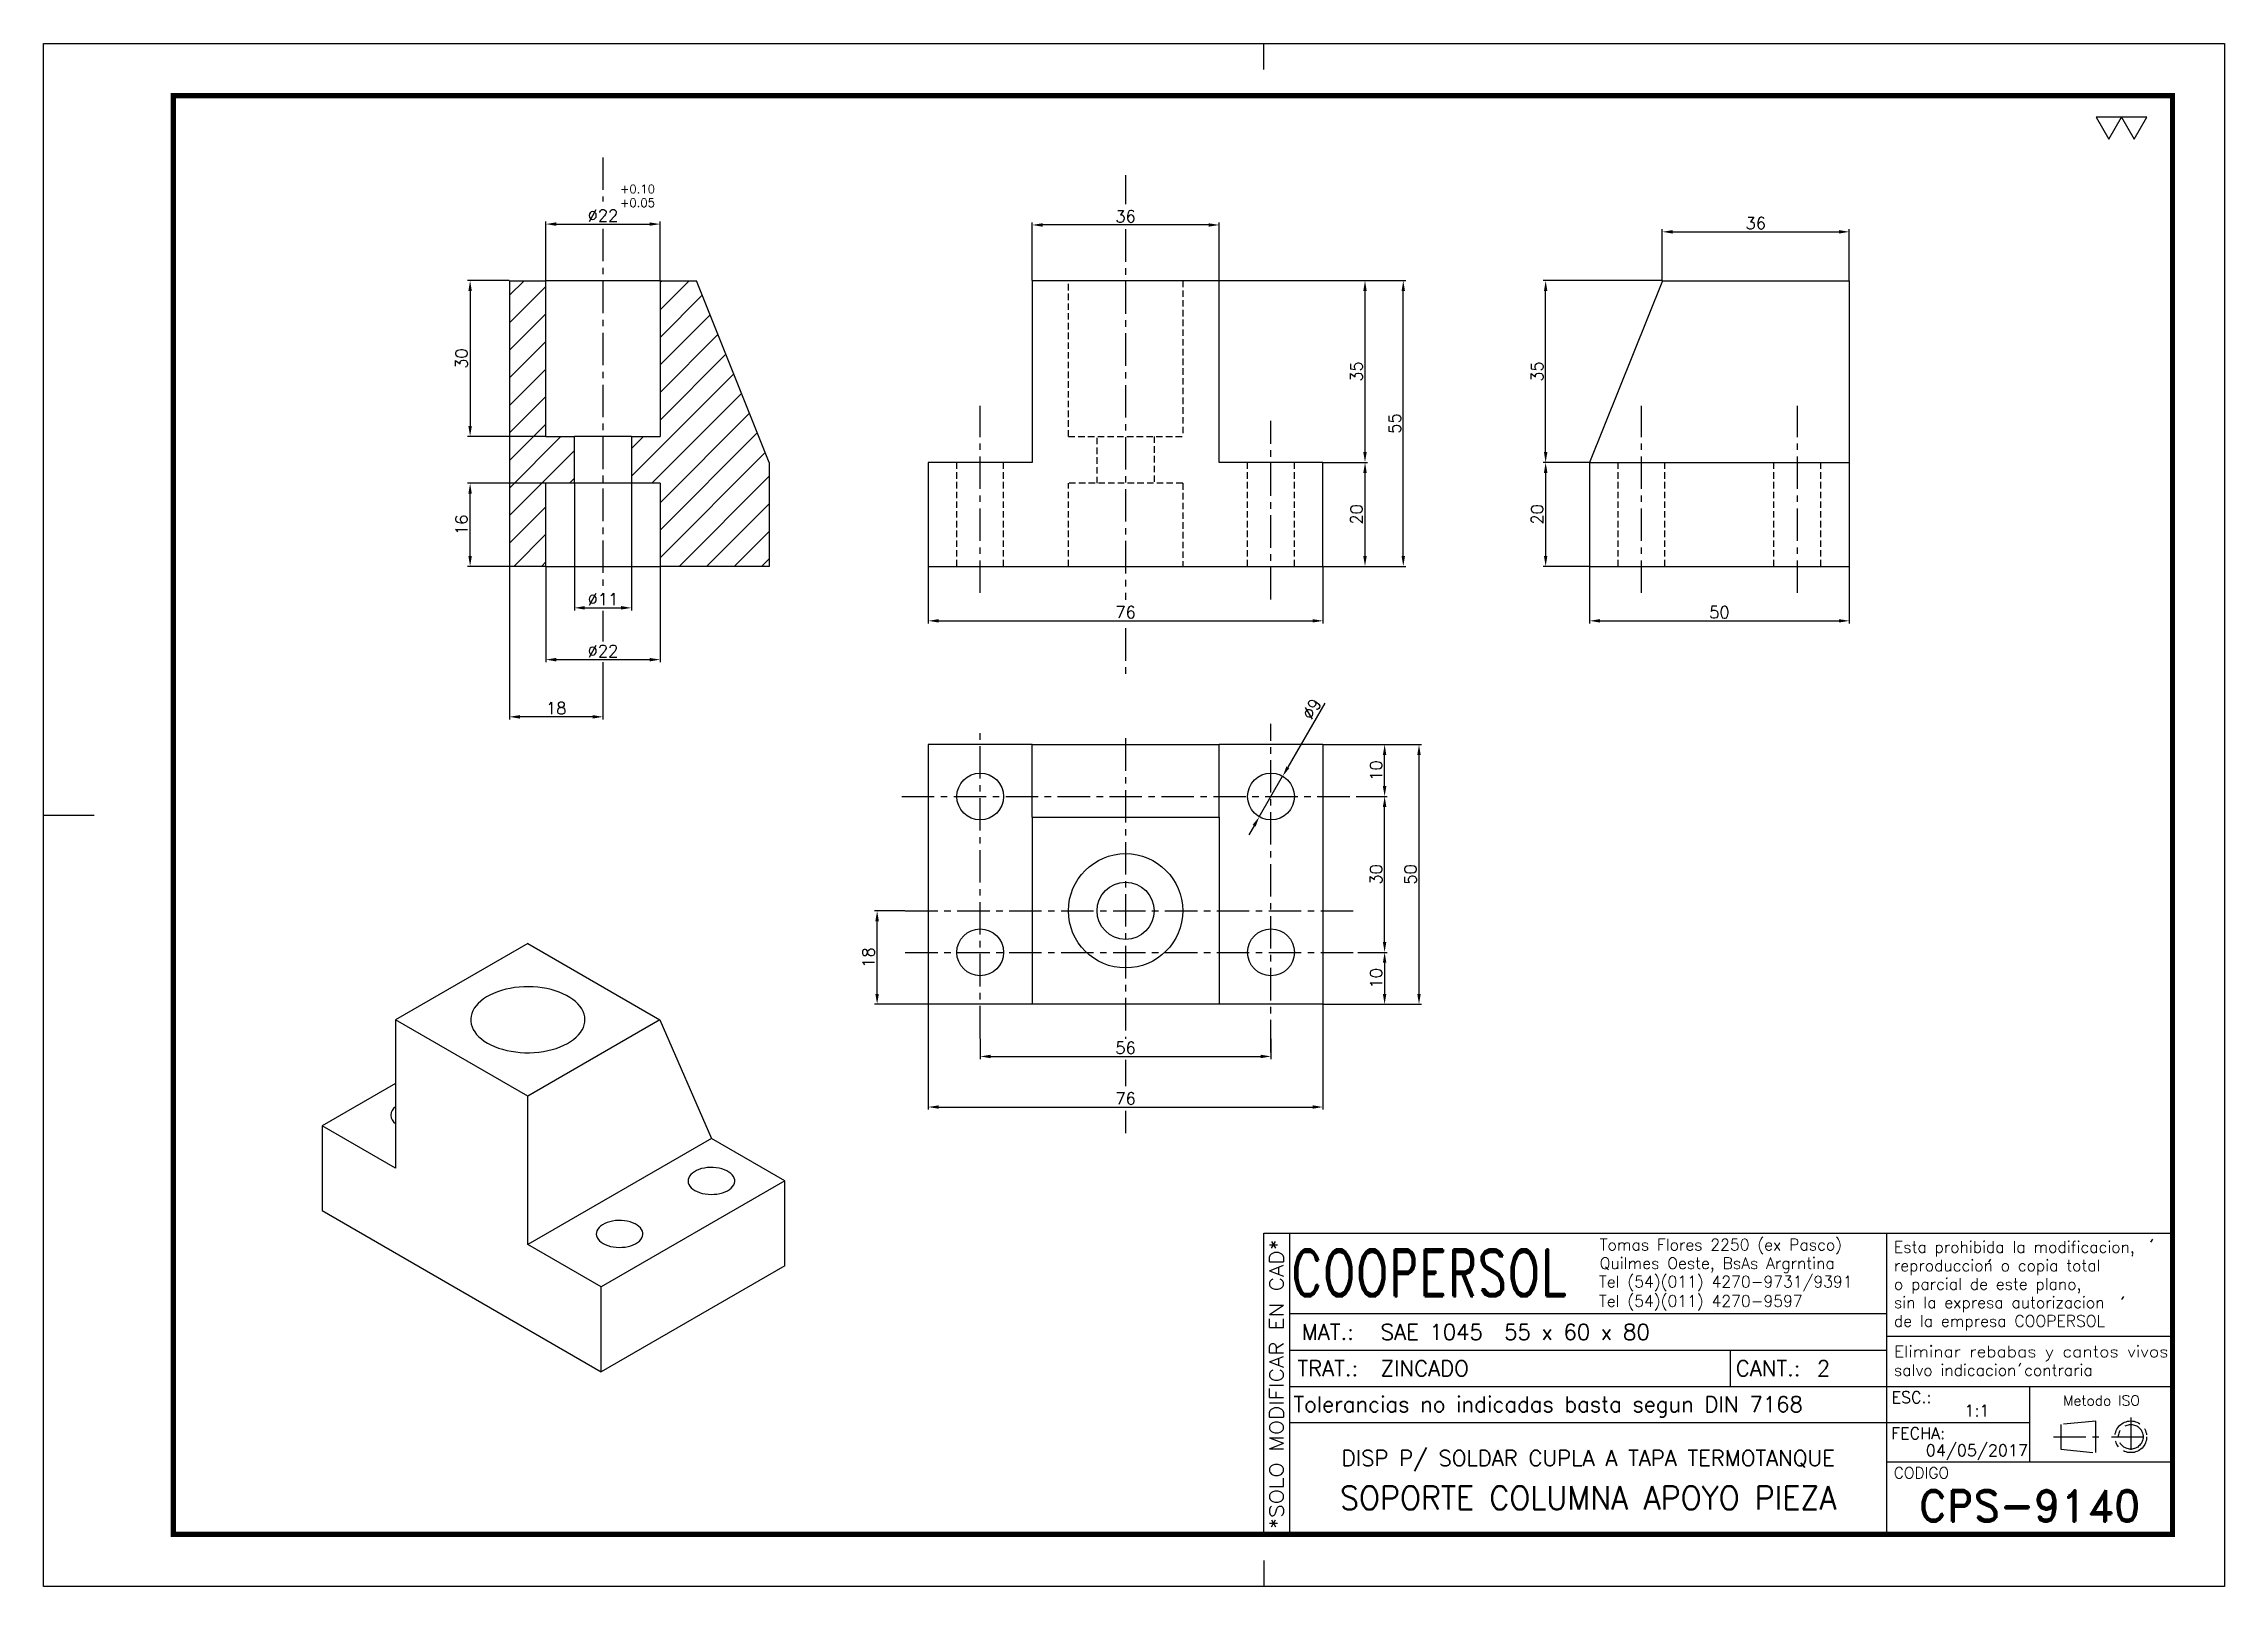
# Model space of a CAD drawing. Extents: x 0 to 420, y 0 to 297.
import ezdxf
from ezdxf.enums import TextEntityAlignment as Align

# ---------------------------------------------------------------- set-up
doc = ezdxf.new("R2010")
doc.units = 0
doc.header["$LTSCALE"] = 5
doc.header["$MEASUREMENT"] = 0
doc.linetypes.add('CENTER', pattern=[2, 1.25, -0.25, 0.25, -0.25])
doc.linetypes.add('HIDDEN', pattern=[0.375, 0.25, -0.125])
doc.layers.get('0').update_dxf_attribs({"linetype": 'CONTINUOUS'})
doc.layers.get('DEFPOINTS').update_dxf_attribs({"linetype": 'CONTINUOUS'})
for name, color, linetype in [('0-CO', 3, 'CONTINUOUS'), ('1', 1, 'CENTER'), ('CL', 1, 'CENTER'), ('CO', 3, 'CONTINUOUS'), ('FI', 1, 'CONTINUOUS'), ('OC', 1, 'HIDDEN'), ('RY', 5, 'CONTINUOUS')]:
    doc.layers.add(name, color=color, linetype=linetype)
doc.styles.add('ROMAND', font='ROMAND')
doc.styles.add('ROMANS', font='ROMANS.SHX')
doc.dimstyles.new('1', dxfattribs={"dimtxt": 2.3, "dimasz": 2, "dimexe": 0.5, "dimexo": 0.0625, "dimgap": 0.5, "dimtad": 1, "dimdec": 4, "dimdsep": 46, "dimtxsty": 'ROMANS', "dimcen": -2, "dimclrt": 7, "dimadec": 0, "dimazin": 0, "dimtfac": 0.869565, "dimtdec": 4, "dimtmove": 0, "dimatfit": 3, "dimfxl": 1, "dimtolj": 1, "dimarcsym": 0})
pattern_1 = [(45, (12955.6177, -12442.1434), (-2.6516504, 2.6516504), [])]

# ---------------------------------------------------------------- blocks, each defined once
blk = doc.blocks.new('A3G')
for p, q in [((235, 292), (235, 297)), ((0, 148.5), (9.75, 148.5)), ((235, 5), (235, 0))]:
    blk.add_line(p, q)
blk.add_lwpolyline([(0, 297), (420, 297), (420, 0), (0, 0)], close=True)
at = {"const_width": 1}
blk.add_lwpolyline([(25, 287), (410, 287), (410, 10), (25, 10)], close=True, dxfattribs=at)
blk = doc.blocks.new('COOPERSOLROT-02')
for p, q in [((0, 58), (175, 58)), ((0, 0), (0, 58)), ((5, 0), (5, 58)), ((120, 0), (120, 58)), ((175, 0), (175, 58)), ((5, 42.5), (120, 42.5)), ((120, 38.19), (175, 38.19)), ((5, 35.5), (120, 35.5)), ((89.89, 28.5), (89.89, 35.5)), ((5, 28.5), (175, 28.5)), ((147.5, 14), (147.5, 28.5)), ((147.5, 21.5), (5, 21.5)), ((120, 14), (175, 14)), ((0, 0), (175, 0))]:
    blk.add_line(p, q)
at = {"color": 1, "linetype": 'CENTER'}
blk.add_line((166.98, 22.51), (166.98, 15.06), dxfattribs=at)
for points in [[(152.09, 18.79), (161.93, 18.79)], [(163.26, 18.79), (170.71, 18.79)]]:
    blk.add_lwpolyline(points, dxfattribs=at)
at = {"layer": '1'}
for points in [[(170.85, 56.26), (171.21, 56.85)], [(139.66, 52.43), (140.02, 53.02)], [(165.28, 45.22), (165.64, 45.81)], [(145.46, 32.42), (145.82, 33.01)]]:
    blk.add_lwpolyline(points, dxfattribs=at)
blk.add_lwpolyline([(160.25, 18.79), (160.25, 21.83), (153.47, 21.16), (153.47, 16.41), (160.25, 15.74)], close=True, dxfattribs=at)
for radius in [3.05, 2.37]:
    blk.add_circle((166.98, 18.79), radius, dxfattribs=at)
at = {"style": 'ROMANS', "width": 0.996387}
blk.add_text('*SOLO MODIFICAR EN CAD*', height=2.7, rotation=90, dxfattribs=at).set_placement((3.77, 1.09), (3.77, 56.81), align=Align.FIT)
at = {"style": 'ROMAND', "width": 0.75}
blk.add_text('COOPERSOL', height=9, dxfattribs=at).set_placement((5.26, 45.85))
at = {"style": 'ROMANS'}
for s, p in [('MAT.:', (7.32, 37.47)), ('TRAT.:', (6.5, 30.47)), ('CANT.:', (90.89, 30.47)), ('Tolerancias no indicadas basta segun DIN 7168', (5.7, 23.56))]:
    blk.add_text(s, height=3, dxfattribs=at).set_placement(p)
for tag, height, style, p in [('CONJUNTO', 2.3, 'ROMANS', (62.5, 17.5)), ('SUBCONJUNTO', 3, 'ROMANS', (62.5, 11.5)), ('COD-PLA', 6, 'ROMAND', (147.5, 5.5)), ('DENOMINACION', 4.5, 'ROMANS', (62.5, 4.75))]:
    blk.add_attdef(tag, text='', height=height, dxfattribs=dict(style=style)).set_placement(p, align=Align.MIDDLE)
at = {"layer": '1', "style": 'ROMANS'}
for s, height, p in [('Tomas Flores 2250 (ex Pasco)', 2.2, (64.69, 54.68)), ('Esta prohibida la modificacion,', 2.2, (121.36, 54.23)), ('Quilmes Oeste, BsAs Argrntina', 2.2, (64.69, 51.12)), ('reproduccion o copia total', 2.2, (121.36, 50.67)), ('Tel (54)(011) 4270-9731/9391', 2.2, (64.55, 47.56)), ('Tel (54)(011) 4270-9597', 2.2, (64.55, 43.83)), ('o parcial de este plano,', 2.2, (121.36, 47.11)), ('sin la expresa autorizacion ', 2.2, (121.36, 43.55)), ('de la empresa COOPERSOL', 2.2, (121.36, 39.99)), ('salvo indicacion contraria', 2.2, (121.36, 30.54)), ('ESC.:', 2.25, (120.89, 25.29)), ('FECHA:', 2.25, (120.81, 18.36)), ('CODIGO', 2.16, (121.33, 10.78))]:
    blk.add_text(s, height=height, dxfattribs=at).set_placement(p)
at = {"layer": '1', "style": 'ROMANS', "width": 0.96139}
blk.add_text('Eliminar rebabas y cantos vivos', height=2.2, dxfattribs=at).set_placement((121.34, 34.1), (174.21, 34.1), align=Align.FIT)
at = {"layer": '1', "style": 'ROMANS'}
blk.add_text('Metodo ISO', height=1.948, dxfattribs=at).set_placement((161.34, 25.77), align=Align.MIDDLE)
for tag, p in [('MAT', (22.51, 37.47)), ('TRAT', (22.51, 30.47)), ('CANT', (106.49, 30.47))]:
    blk.add_attdef(tag, p, '', height=3, dxfattribs=at)
for tag, p in [('ESC', (137.33, 22.73)), ('FECHA', (137.33, 15.06))]:
    blk.add_attdef(tag, text='', height=2.25, dxfattribs=at).set_placement(p, align=Align.CENTER)
blk = doc.blocks.new('*D26')
at = {"layer": 'CO', "color": 0, "lineweight": -2}
for p, q in [((253.39, 152.06), (258.77, 152.06)), ((258.27, 124.06), (258.27, 150.06)), ((253.1, 122.06), (258.77, 122.06))]:
    blk.add_line(p, q, dxfattribs=at)
at = {"layer": 'CO', "color": 0}
for points in [[(257.93, 150.06), (258.6, 150.06), (258.27, 152.06)], [(257.93, 124.06), (258.6, 124.06), (258.27, 122.06)]]:
    blk.add_solid(points, dxfattribs=at)
at = {"layer": 'DEFPOINTS', "color": 0}
for p in [(253.33, 152.06), (258.27, 152.06), (253.04, 122.06)]:
    blk.add_point(p, dxfattribs=at)
at = {"layer": 'CO', "color": 7, "insert": (256.62, 137.06), "char_height": 2.3, "attachment_point": 5, "rotation": 90, "style": 'ROMANS'}
blk.add_mtext('\\A1;30', dxfattribs=at)
blk = doc.blocks.new('*D27')
at = {"layer": 'CO', "color": 0, "lineweight": -2}
for p, q in [((246.45, 162.06), (258.77, 162.06)), ((258.27, 154.06), (258.27, 160.06)), ((253.39, 152.06), (258.77, 152.06))]:
    blk.add_line(p, q, dxfattribs=at)
at = {"layer": 'CO', "color": 0}
for points in [[(257.93, 160.06), (258.6, 160.06), (258.27, 162.06)], [(257.93, 154.06), (258.6, 154.06), (258.27, 152.06)]]:
    blk.add_solid(points, dxfattribs=at)
at = {"layer": 'DEFPOINTS', "color": 0}
for p in [(246.38, 162.06), (258.27, 162.06), (253.33, 152.06)]:
    blk.add_point(p, dxfattribs=at)
at = {"layer": 'CO', "color": 7, "insert": (256.62, 157.06), "char_height": 2.3, "attachment_point": 5, "rotation": 90, "style": 'ROMANS'}
blk.add_mtext('\\A1;10', dxfattribs=at)
blk = doc.blocks.new('*D28')
at = {"layer": 'CO', "color": 0, "lineweight": -2}
for p, q in [((253.1, 122.06), (258.77, 122.06)), ((258.27, 120.06), (258.27, 114.06)), ((246.45, 112.06), (258.77, 112.06))]:
    blk.add_line(p, q, dxfattribs=at)
at = {"layer": 'CO', "color": 0}
for points in [[(257.93, 120.06), (258.6, 120.06), (258.27, 122.06)], [(257.93, 114.06), (258.6, 114.06), (258.27, 112.06)]]:
    blk.add_solid(points, dxfattribs=at)
at = {"layer": 'DEFPOINTS', "color": 0}
for p in [(253.04, 122.06), (246.38, 112.06), (258.27, 112.06)]:
    blk.add_point(p, dxfattribs=at)
at = {"layer": 'CO', "color": 7, "insert": (256.62, 117.06), "char_height": 2.3, "attachment_point": 5, "rotation": 90, "style": 'ROMANS'}
blk.add_mtext('\\A1;10', dxfattribs=at)
blk = doc.blocks.new('*D29')
at = {"layer": 'CO', "color": 0, "lineweight": -2}
for p, q in [((246.45, 162.06), (265.39, 162.06)), ((264.89, 114.06), (264.89, 160.06)), ((246.45, 112.06), (265.39, 112.06))]:
    blk.add_line(p, q, dxfattribs=at)
at = {"layer": 'CO', "color": 0}
for points in [[(264.56, 160.06), (265.22, 160.06), (264.89, 162.06)], [(264.56, 114.06), (265.22, 114.06), (264.89, 112.06)]]:
    blk.add_solid(points, dxfattribs=at)
at = {"layer": 'DEFPOINTS', "color": 0}
for p in [(246.38, 162.06), (264.89, 162.06), (246.38, 112.06)]:
    blk.add_point(p, dxfattribs=at)
at = {"layer": 'CO', "color": 7, "insert": (263.24, 137.06), "char_height": 2.3, "attachment_point": 5, "rotation": 90, "style": 'ROMANS'}
blk.add_mtext('\\A1;50', dxfattribs=at)
blk = doc.blocks.new('*D30')
at = {"layer": 'CO', "color": 0, "lineweight": -2}
for p, q in [((180.38, 105.44), (180.38, 101.52)), ((236.38, 105.44), (236.38, 101.52)), ((182.38, 102.02), (234.38, 102.02))]:
    blk.add_line(p, q, dxfattribs=at)
at = {"layer": 'CO', "color": 0}
for points in [[(182.38, 102.35), (182.38, 101.68), (180.38, 102.02)], [(234.38, 102.35), (234.38, 101.68), (236.38, 102.02)]]:
    blk.add_solid(points, dxfattribs=at)
at = {"layer": 'DEFPOINTS', "color": 0}
for p in [(180.38, 105.5), (236.38, 105.5), (236.38, 102.02)]:
    blk.add_point(p, dxfattribs=at)
at = {"layer": 'CO', "color": 7, "insert": (208.38, 103.67), "char_height": 2.3, "attachment_point": 5, "style": 'ROMANS'}
blk.add_mtext('\\A1;56', dxfattribs=at)
blk = doc.blocks.new('*D31')
at = {"layer": 'CO', "color": 0, "lineweight": -2}
for p, q in [((170.38, 112), (170.38, 91.78)), ((246.38, 112), (246.38, 91.78)), ((172.38, 92.28), (244.38, 92.28))]:
    blk.add_line(p, q, dxfattribs=at)
at = {"layer": 'CO', "color": 0}
for points in [[(172.38, 92.61), (172.38, 91.95), (170.38, 92.28)], [(244.38, 92.61), (244.38, 91.95), (246.38, 92.28)]]:
    blk.add_solid(points, dxfattribs=at)
at = {"layer": 'DEFPOINTS', "color": 0}
for p in [(170.38, 112.06), (246.38, 112.06), (246.38, 92.28)]:
    blk.add_point(p, dxfattribs=at)
at = {"layer": 'CO', "color": 7, "insert": (208.38, 93.93), "char_height": 2.3, "attachment_point": 5, "style": 'ROMANS'}
blk.add_mtext('\\A1;76', dxfattribs=at)
blk = doc.blocks.new('*D32')
at = {"layer": 'CO', "color": 0, "lineweight": -2}
for p, q in [((165.89, 130.06), (160.03, 130.06)), ((160.53, 114.06), (160.53, 128.06)), ((170.32, 112.06), (160.03, 112.06))]:
    blk.add_line(p, q, dxfattribs=at)
at = {"layer": 'CO', "color": 0}
for points in [[(160.19, 128.06), (160.86, 128.06), (160.53, 130.06)], [(160.19, 114.06), (160.86, 114.06), (160.53, 112.06)]]:
    blk.add_solid(points, dxfattribs=at)
at = {"layer": 'DEFPOINTS', "color": 0}
for p in [(160.53, 130.06), (165.96, 130.06), (170.38, 112.06)]:
    blk.add_point(p, dxfattribs=at)
at = {"layer": 'CO', "color": 7, "insert": (158.88, 121.06), "char_height": 2.3, "attachment_point": 5, "rotation": 90, "style": 'ROMANS'}
blk.add_mtext('\\A1;18', dxfattribs=at)
blk = doc.blocks.new('*D33')
at = {"layer": 'CO', "color": 0, "lineweight": -2}
for p, q in [((246.78, 170.05), (239.64, 157.69)), ((234.13, 148.16), (238.63, 155.95)), ((233.13, 146.43), (232.13, 144.7))]:
    blk.add_line(p, q, dxfattribs=at)
at = {"layer": 'CO', "color": 0}
for points in [[(239.35, 157.85), (239.92, 157.52), (238.63, 155.95)], [(232.84, 146.6), (233.42, 146.26), (234.13, 148.16)]]:
    blk.add_solid(points, dxfattribs=at)
at = {"layer": 'DEFPOINTS', "color": 0}
for p in [(238.63, 155.95), (234.13, 148.16)]:
    blk.add_point(p, dxfattribs=at)
at = {"layer": 'CO', "color": 7, "insert": (244.22, 168.92), "char_height": 2.3, "attachment_point": 5, "rotation": 59.9842, "style": 'ROMANS'}
blk.add_mtext('\\A1;∅9', dxfattribs=at)
blk = doc.blocks.new('*D34')
at = {"layer": 'CO', "color": 0, "lineweight": -2}
for p, q in [((246.45, 216.37), (254.99, 216.37)), ((254.49, 198.37), (254.49, 214.37)), ((246.45, 196.37), (254.99, 196.37))]:
    blk.add_line(p, q, dxfattribs=at)
at = {"layer": 'CO', "color": 0}
for points in [[(254.16, 214.37), (254.82, 214.37), (254.49, 216.37)], [(254.16, 198.37), (254.82, 198.37), (254.49, 196.37)]]:
    blk.add_solid(points, dxfattribs=at)
at = {"layer": 'DEFPOINTS', "color": 0}
for p in [(246.38, 216.37), (254.49, 216.37), (246.38, 196.37)]:
    blk.add_point(p, dxfattribs=at)
at = {"layer": 'CO', "color": 7, "insert": (252.84, 206.37), "char_height": 2.3, "attachment_point": 5, "rotation": 90, "style": 'ROMANS'}
blk.add_mtext('\\A1;20', dxfattribs=at)
blk = doc.blocks.new('*D35')
at = {"layer": 'CO', "color": 0, "lineweight": -2}
for p, q in [((226.45, 251.37), (254.99, 251.37)), ((254.49, 218.37), (254.49, 249.37)), ((246.45, 216.37), (254.99, 216.37))]:
    blk.add_line(p, q, dxfattribs=at)
at = {"layer": 'CO', "color": 0}
for points in [[(254.16, 249.37), (254.82, 249.37), (254.49, 251.37)], [(254.16, 218.37), (254.82, 218.37), (254.49, 216.37)]]:
    blk.add_solid(points, dxfattribs=at)
at = {"layer": 'DEFPOINTS', "color": 0}
for p in [(226.38, 251.37), (254.49, 251.37), (246.38, 216.37)]:
    blk.add_point(p, dxfattribs=at)
at = {"layer": 'CO', "color": 7, "insert": (252.84, 233.87), "char_height": 2.3, "attachment_point": 5, "rotation": 90, "style": 'ROMANS'}
blk.add_mtext('\\A1;35', dxfattribs=at)
blk = doc.blocks.new('*D36')
at = {"layer": 'CO', "color": 0, "lineweight": -2}
for p, q in [((226.45, 251.37), (262.36, 251.37)), ((261.86, 198.37), (261.86, 249.37)), ((246.45, 196.37), (262.36, 196.37))]:
    blk.add_line(p, q, dxfattribs=at)
at = {"layer": 'CO', "color": 0}
for points in [[(261.53, 249.37), (262.19, 249.37), (261.86, 251.37)], [(261.53, 198.37), (262.19, 198.37), (261.86, 196.37)]]:
    blk.add_solid(points, dxfattribs=at)
at = {"layer": 'DEFPOINTS', "color": 0}
for p in [(226.38, 251.37), (261.86, 251.37), (246.38, 196.37)]:
    blk.add_point(p, dxfattribs=at)
at = {"layer": 'CO', "color": 7, "insert": (260.21, 223.87), "char_height": 2.3, "attachment_point": 5, "rotation": 90, "style": 'ROMANS'}
blk.add_mtext('\\A1;55', dxfattribs=at)
blk = doc.blocks.new('*D37')
at = {"layer": 'CO', "color": 0, "lineweight": -2}
for p, q in [((190.38, 251.43), (190.38, 262.59)), ((224.38, 262.09), (192.38, 262.09)), ((226.38, 251.43), (226.38, 262.59))]:
    blk.add_line(p, q, dxfattribs=at)
at = {"layer": 'CO', "color": 0}
for points in [[(192.38, 262.42), (192.38, 261.76), (190.38, 262.09)], [(224.38, 262.42), (224.38, 261.76), (226.38, 262.09)]]:
    blk.add_solid(points, dxfattribs=at)
at = {"layer": 'DEFPOINTS', "color": 0}
for p in [(190.38, 262.09), (190.38, 251.37), (226.38, 251.37)]:
    blk.add_point(p, dxfattribs=at)
at = {"layer": 'CO', "color": 7, "insert": (208.38, 263.74), "char_height": 2.3, "attachment_point": 5, "style": 'ROMANS'}
blk.add_mtext('\\A1;36', dxfattribs=at)
blk = doc.blocks.new('*D38')
at = {"layer": 'CO', "color": 0, "lineweight": -2}
for p, q in [((170.38, 196.3), (170.38, 185.38)), ((246.38, 196.3), (246.38, 185.38)), ((172.38, 185.88), (244.38, 185.88))]:
    blk.add_line(p, q, dxfattribs=at)
at = {"layer": 'CO', "color": 0}
for points in [[(172.38, 186.21), (172.38, 185.55), (170.38, 185.88)], [(244.38, 186.21), (244.38, 185.55), (246.38, 185.88)]]:
    blk.add_solid(points, dxfattribs=at)
at = {"layer": 'DEFPOINTS', "color": 0}
for p in [(170.38, 196.37), (246.38, 196.37), (246.38, 185.88)]:
    blk.add_point(p, dxfattribs=at)
at = {"layer": 'CO', "color": 7, "insert": (208.38, 187.53), "char_height": 2.3, "attachment_point": 5, "style": 'ROMANS'}
blk.add_mtext('\\A1;76', dxfattribs=at)
blk = doc.blocks.new('*D39')
at = {"layer": 'CO', "color": 0, "lineweight": -2}
for p, q in [((89.66, 251.37), (81.64, 251.37)), ((82.14, 249.37), (82.14, 223.37)), ((96.66, 221.37), (81.64, 221.37))]:
    blk.add_line(p, q, dxfattribs=at)
at = {"layer": 'CO', "color": 0}
for points in [[(81.81, 249.37), (82.47, 249.37), (82.14, 251.37)], [(81.81, 223.37), (82.47, 223.37), (82.14, 221.37)]]:
    blk.add_solid(points, dxfattribs=at)
at = {"layer": 'DEFPOINTS', "color": 0}
for p in [(89.72, 251.37), (82.14, 221.37), (96.72, 221.37)]:
    blk.add_point(p, dxfattribs=at)
at = {"layer": 'CO', "color": 7, "insert": (80.49, 236.37), "char_height": 2.3, "attachment_point": 5, "rotation": 90, "style": 'ROMANS'}
blk.add_mtext('\\A1;30', dxfattribs=at)
blk = doc.blocks.new('*D40')
at = {"layer": 'CO', "color": 0, "lineweight": -2}
for p, q in [((96.66, 212.37), (81.64, 212.37)), ((82.14, 198.37), (82.14, 210.37)), ((89.66, 196.37), (81.64, 196.37))]:
    blk.add_line(p, q, dxfattribs=at)
at = {"layer": 'CO', "color": 0}
for points in [[(81.81, 210.37), (82.47, 210.37), (82.14, 212.37)], [(81.81, 198.37), (82.47, 198.37), (82.14, 196.37)]]:
    blk.add_solid(points, dxfattribs=at)
at = {"layer": 'DEFPOINTS', "color": 0}
for p in [(82.14, 212.37), (96.72, 212.37), (89.72, 196.37)]:
    blk.add_point(p, dxfattribs=at)
at = {"layer": 'CO', "color": 7, "insert": (80.49, 204.37), "char_height": 2.3, "attachment_point": 5, "rotation": 90, "style": 'ROMANS'}
blk.add_mtext('\\A1;16', dxfattribs=at)
blk = doc.blocks.new('*D41')
at = {"layer": 'CO', "color": 0, "lineweight": -2}
for p, q in [((96.72, 251.43), (96.72, 262.76)), ((98.72, 262.26), (116.72, 262.26)), ((118.72, 251.43), (118.72, 262.76))]:
    blk.add_line(p, q, dxfattribs=at)
at = {"layer": 'CO', "color": 0}
for points in [[(98.72, 262.59), (98.72, 261.93), (96.72, 262.26)], [(116.72, 262.59), (116.72, 261.93), (118.72, 262.26)]]:
    blk.add_solid(points, dxfattribs=at)
at = {"layer": 'DEFPOINTS', "color": 0}
for p in [(118.72, 262.26), (96.72, 251.37), (118.72, 251.37)]:
    blk.add_point(p, dxfattribs=at)
at = {"layer": 'CO', "color": 7, "insert": (107.72, 263.91), "char_height": 2.3, "attachment_point": 5, "style": 'ROMANS'}
blk.add_mtext('\\A1;%%C22', dxfattribs=at)
blk = doc.blocks.new('*D42')
at = {"layer": 'CO', "color": 0, "lineweight": -2}
for p, q in [((102.22, 212.3), (102.22, 187.88)), ((113.22, 212.3), (113.22, 187.88)), ((104.22, 188.38), (111.22, 188.38))]:
    blk.add_line(p, q, dxfattribs=at)
at = {"layer": 'CO', "color": 0}
for points in [[(104.22, 188.72), (104.22, 188.05), (102.22, 188.38)], [(111.22, 188.72), (111.22, 188.05), (113.22, 188.38)]]:
    blk.add_solid(points, dxfattribs=at)
at = {"layer": 'DEFPOINTS', "color": 0}
for p in [(102.22, 212.37), (113.22, 212.37), (113.22, 188.38)]:
    blk.add_point(p, dxfattribs=at)
at = {"layer": 'CO', "color": 7, "insert": (107.72, 190.03), "char_height": 2.3, "attachment_point": 5, "style": 'ROMANS'}
blk.add_mtext('\\A1;%%C11', dxfattribs=at)
blk = doc.blocks.new('*D43')
at = {"layer": 'CO', "color": 0, "lineweight": -2}
for p, q in [((96.72, 196.3), (96.72, 177.91)), ((118.72, 196.3), (118.72, 177.91)), ((98.72, 178.41), (116.72, 178.41))]:
    blk.add_line(p, q, dxfattribs=at)
at = {"layer": 'CO', "color": 0}
for points in [[(98.72, 178.74), (98.72, 178.07), (96.72, 178.41)], [(116.72, 178.74), (116.72, 178.07), (118.72, 178.41)]]:
    blk.add_solid(points, dxfattribs=at)
at = {"layer": 'DEFPOINTS', "color": 0}
for p in [(96.72, 196.37), (118.72, 196.37), (118.72, 178.41)]:
    blk.add_point(p, dxfattribs=at)
at = {"layer": 'CO', "color": 7, "insert": (107.72, 180.06), "char_height": 2.3, "attachment_point": 5, "style": 'ROMANS'}
blk.add_mtext('\\A1;%%C22', dxfattribs=at)
blk = doc.blocks.new('*D44')
at = {"layer": 'CO', "color": 0, "lineweight": -2}
for p, q in [((89.72, 196.3), (89.72, 166.9)), ((107.72, 171.74), (107.72, 166.9)), ((105.72, 167.4), (91.72, 167.4))]:
    blk.add_line(p, q, dxfattribs=at)
at = {"layer": 'CO', "color": 0}
for points in [[(91.72, 167.73), (91.72, 167.06), (89.72, 167.4)], [(105.72, 167.73), (105.72, 167.06), (107.72, 167.4)]]:
    blk.add_solid(points, dxfattribs=at)
at = {"layer": 'DEFPOINTS', "color": 0}
for p in [(89.72, 196.37), (107.72, 171.8), (89.72, 167.4)]:
    blk.add_point(p, dxfattribs=at)
at = {"layer": 'CO', "color": 7, "insert": (98.72, 169.05), "char_height": 2.3, "attachment_point": 5, "style": 'ROMANS'}
blk.add_mtext('\\A1;18', dxfattribs=at)
blk = doc.blocks.new('TOL')
at = {"layer": '0-CO', "style": 'ROMANS'}
for tag, p in [('TOLSUP', (2.34, 3.94)), ('TOLINF', (2.34, 1.29))]:
    blk.add_attdef(tag, p, '', height=1.64, dxfattribs=at)
blk = doc.blocks.new('*D45')
at = {"layer": 'CO', "color": 0, "lineweight": -2}
for p, q in [((297.75, 196.3), (297.75, 185.38)), ((347.75, 196.3), (347.75, 185.38)), ((299.75, 185.88), (345.75, 185.88))]:
    blk.add_line(p, q, dxfattribs=at)
at = {"layer": 'CO', "color": 0}
for points in [[(299.75, 186.21), (299.75, 185.55), (297.75, 185.88)], [(345.75, 186.21), (345.75, 185.55), (347.75, 185.88)]]:
    blk.add_solid(points, dxfattribs=at)
at = {"layer": 'DEFPOINTS', "color": 0}
for p in [(297.75, 196.37), (347.75, 196.37), (347.75, 185.88)]:
    blk.add_point(p, dxfattribs=at)
at = {"layer": 'CO', "color": 7, "insert": (322.75, 187.53), "char_height": 2.3, "attachment_point": 5, "style": 'ROMANS'}
blk.add_mtext('\\A1;50', dxfattribs=at)
blk = doc.blocks.new('*D46')
at = {"layer": 'CO', "color": 0, "lineweight": -2}
for p, q in [((311.75, 251.43), (311.75, 261.27)), ((313.75, 260.77), (345.75, 260.77)), ((347.75, 251.43), (347.75, 261.27))]:
    blk.add_line(p, q, dxfattribs=at)
at = {"layer": 'CO', "color": 0}
for points in [[(313.75, 261.1), (313.75, 260.43), (311.75, 260.77)], [(345.75, 261.1), (345.75, 260.43), (347.75, 260.77)]]:
    blk.add_solid(points, dxfattribs=at)
at = {"layer": 'DEFPOINTS', "color": 0}
for p in [(347.75, 260.77), (311.75, 251.37), (347.75, 251.37)]:
    blk.add_point(p, dxfattribs=at)
at = {"layer": 'CO', "color": 7, "insert": (329.75, 262.42), "char_height": 2.3, "attachment_point": 5, "style": 'ROMANS'}
blk.add_mtext('\\A1;36', dxfattribs=at)
blk = doc.blocks.new('*D47')
at = {"layer": 'CO', "color": 0, "lineweight": -2}
for p, q in [((297.69, 216.37), (288.78, 216.37)), ((289.28, 214.37), (289.28, 198.37)), ((297.69, 196.37), (288.78, 196.37))]:
    blk.add_line(p, q, dxfattribs=at)
at = {"layer": 'CO', "color": 0}
for points in [[(288.95, 214.37), (289.62, 214.37), (289.28, 216.37)], [(288.95, 198.37), (289.62, 198.37), (289.28, 196.37)]]:
    blk.add_solid(points, dxfattribs=at)
at = {"layer": 'DEFPOINTS', "color": 0}
for p in [(297.75, 216.37), (289.28, 196.37), (297.75, 196.37)]:
    blk.add_point(p, dxfattribs=at)
at = {"layer": 'CO', "color": 7, "insert": (287.63, 206.37), "char_height": 2.3, "attachment_point": 5, "rotation": 90, "style": 'ROMANS'}
blk.add_mtext('\\A1;20', dxfattribs=at)
blk = doc.blocks.new('*D48')
at = {"layer": 'CO', "color": 0, "lineweight": -2}
for p, q in [((311.69, 251.37), (288.78, 251.37)), ((289.28, 218.37), (289.28, 249.37)), ((297.69, 216.37), (288.78, 216.37))]:
    blk.add_line(p, q, dxfattribs=at)
at = {"layer": 'CO', "color": 0}
for points in [[(288.95, 249.37), (289.62, 249.37), (289.28, 251.37)], [(288.95, 218.37), (289.62, 218.37), (289.28, 216.37)]]:
    blk.add_solid(points, dxfattribs=at)
at = {"layer": 'DEFPOINTS', "color": 0}
for p in [(289.28, 251.37), (311.75, 251.37), (297.75, 216.37)]:
    blk.add_point(p, dxfattribs=at)
at = {"layer": 'CO', "color": 7, "insert": (287.63, 233.87), "char_height": 2.3, "attachment_point": 5, "rotation": 90, "style": 'ROMANS'}
blk.add_mtext('\\A1;35', dxfattribs=at)

msp = doc.modelspace()

# ---------------------------------------------------------------- hatches: boundary and pattern name
at = {"layer": 'RY'}
h = msp.add_hatch(dxfattribs=at)
h.set_pattern_fill('ANSI31', color=256, scale=30, style=0)
h.set_pattern_definition(pattern_1)
h.paths.add_polyline_path([(96.72343, 251.36647), (89.72343, 251.36647), (89.72343, 196.36647), (96.72343, 196.36647), (96.72343, 212.36647), (102.22343, 212.36647), (102.22343, 221.36647), (96.72343, 221.36647)], flags=0)
h = msp.add_hatch(dxfattribs=at)
h.set_pattern_fill('ANSI31', color=256, scale=30, style=0)
h.set_pattern_definition(pattern_1)
h.paths.add_polyline_path([(118.72343, 221.36647), (113.22343, 221.36647), (113.22343, 212.36647), (118.72343, 212.36647), (118.72343, 196.36647), (139.72343, 196.36647), (139.72343, 216.36647), (125.72343, 251.36647), (118.72343, 251.36647)], flags=0)

# ---------------------------------------------------------------- linework, layer by layer
for p, q in [((89.72343, 251.36647), (89.72343, 196.36647)), ((89.72343, 251.36647), (96.72343, 251.36647)), ((96.72343, 221.36647), (96.72343, 251.36647)), ((118.72343, 251.36647), (96.72343, 251.36647)), ((118.72343, 251.36647), (118.72343, 221.36647)), ((118.72343, 251.36647), (125.72343, 251.36647)), ((139.72343, 216.36647), (125.72343, 251.36647)), ((226.3835, 251.36647), (190.3835, 251.36647)), ((190.3835, 251.36647), (190.3835, 216.36647)), ((226.3835, 216.36647), (226.3835, 251.36647)), ((311.75494, 251.36647), (297.75494, 216.36647)), ((311.75494, 251.36647), (347.75494, 251.36647)), ((347.75494, 251.36647), (347.75494, 216.36647)), ((96.72343, 221.36647), (102.22343, 221.36647)), ((102.22343, 212.36647), (102.22343, 221.36647)), ((113.22343, 221.36647), (102.22343, 221.36647)), ((113.22343, 221.36647), (113.22343, 212.36647)), ((113.22343, 221.36647), (118.72343, 221.36647)), ((139.72343, 216.36647), (139.72343, 196.36647)), ((190.3835, 216.36647), (170.3835, 216.36647)), ((170.3835, 216.36647), (170.3835, 196.36647)), ((246.3835, 216.36647), (226.3835, 216.36647)), ((246.3835, 196.36647), (246.3835, 216.36647)), ((297.75494, 216.36647), (297.75494, 196.36647)), ((297.75494, 216.36647), (347.75494, 216.36647)), ((347.75494, 216.36647), (347.75494, 196.36647)), ((96.72343, 196.36647), (96.72343, 212.36647)), ((102.22343, 212.36647), (96.72343, 212.36647)), ((113.22343, 212.36647), (102.22343, 212.36647)), ((118.72343, 212.36647), (113.22343, 212.36647)), ((118.72343, 212.36647), (118.72343, 196.36647)), ((96.72343, 196.36647), (89.72343, 196.36647)), ((96.72343, 196.36647), (118.72343, 196.36647)), ((139.72343, 196.36647), (118.72343, 196.36647)), ((170.3835, 196.36647), (246.3835, 196.36647)), ((297.75494, 196.36647), (347.75494, 196.36647)), ((190.3835, 162.05835), (170.3835, 162.05835)), ((170.3835, 162.05835), (170.3835, 112.05835)), ((190.3835, 148.05835), (190.3835, 162.05835)), ((190.3835, 162.05835), (226.3835, 162.05835)), ((226.3835, 148.05835), (226.3835, 162.05835)), ((246.3835, 162.05835), (226.3835, 162.05835)), ((246.3835, 162.05835), (246.3835, 112.05835)), ((190.3835, 148.05835), (226.3835, 148.05835)), ((190.3835, 148.05835), (190.3835, 112.05835)), ((226.3835, 148.05835), (226.3835, 112.05835)), ((190.3835, 112.05835), (170.3835, 112.05835)), ((226.3835, 112.05835), (190.3835, 112.05835)), ((246.3835, 112.05835), (226.3835, 112.05835))]:
    msp.add_line(p, q)
for centre, radius in [((180.3835, 152.05835), 4.5), ((236.3835, 152.05835), 4.5), ((208.3835, 130.05835), 11), ((208.3835, 130.05835), 5.5), ((180.3835, 122.05835), 4.5), ((236.3835, 122.05835), 4.5)]:
    msp.add_circle(centre, radius)
at = {"layer": 'CL'}
for p, q in [((107.72343, 275.08981), (107.72343, 266.63291)), ((208.3835, 271.68055), (208.3835, 266.07879)), ((107.72343, 261.34146), (107.72343, 191.6472)), ((208.3835, 261.25146), (208.3835, 189.91303)), ((180.3835, 191.26826), (180.3835, 227.28741)), ((307.75494, 191.26826), (307.75494, 227.28741)), ((337.75494, 191.26826), (337.75494, 227.28741)), ((236.3835, 189.96017), (236.3835, 224.35658)), ((107.72343, 187.82682), (107.72343, 181.92259)), ((208.3835, 184.45629), (208.3835, 175.57237)), ((107.72343, 177.92855), (107.72343, 171.80032)), ((180.3835, 105.49997), (180.3835, 164.74062)), ((236.3835, 102.80504), (236.3835, 166.04871)), ((208.3835, 163.28274), (208.3835, 105.42177)), ((165.2863, 152.05835), (253.32541, 152.05835)), ((165.95729, 130.05835), (253.03942, 130.05835)), ((165.95729, 122.05835), (253.03942, 122.05835)), ((208.3835, 101.33661), (208.3835, 96.31975)), ((208.3835, 91.5179), (208.3835, 87.23861))]:
    msp.add_line(p, q, dxfattribs=at)
at = {"layer": 'CO'}
for points in [[(397.74912, 278.60654), (400.19327, 282.83994), (395.30497, 282.83994)], [(402.63743, 278.60654), (405.08158, 282.83994), (400.19327, 282.83994)]]:
    msp.add_lwpolyline(points, close=True, dxfattribs=at)
at = {"layer": 'FI'}
for p, q in [((93.25333, 123.77982), (67.79748, 109.08448)), ((93.25333, 123.77982), (118.70917, 109.08448)), ((67.79748, 109.08448), (67.79748, 80.50555)), ((93.25333, 94.38913), (67.79748, 109.08448)), ((118.70917, 109.08448), (93.25333, 94.38913)), ((118.70917, 109.08448), (128.60867, 86.22041)), ((67.79748, 96.83371), (53.65535, 88.66963)), ((93.25333, 65.8102), (93.25333, 94.38913)), ((53.65535, 88.66963), (53.65535, 72.33882)), ((67.79748, 80.50555), (53.65535, 88.66963)), ((128.60867, 86.22041), (93.25333, 65.8102)), ((142.7508, 78.05633), (128.60867, 86.22041)), ((142.7508, 78.05633), (107.39546, 57.64612)), ((142.7508, 61.72551), (142.7508, 78.05633)), ((53.65535, 72.33882), (107.39546, 41.31531)), ((107.39546, 57.64612), (93.25333, 65.8102)), ((142.7508, 61.72551), (107.39546, 41.31531)), ((107.39546, 41.31531), (107.39546, 57.64612))]:
    msp.add_line(p, q, dxfattribs=at)
at = {"layer": 'FI', "flags": 128}
for points in [[(85.47515, 104.59423), (86.13503, 104.24318), (86.84227, 103.92434), (87.59218, 103.63984), (88.37977, 103.39158), (89.19978, 103.1812), (90.04678, 103.01011), (90.91511, 102.87943), (91.799, 102.79006), (92.69257, 102.74257), (93.58987, 102.73729), (94.48494, 102.77424), (95.3718, 102.85319), (96.24457, 102.97361), (97.09743, 103.13469), (97.92471, 103.33537), (98.72091, 103.57431), (99.48071, 103.84992), (100.19908, 104.16036), (100.87122, 104.50357), (101.49267, 104.87727), (102.05928, 105.27897), (102.56729, 105.70599), (103.01332, 106.15549), (103.3944, 106.62449), (103.70799, 107.10985), (103.95201, 107.60836), (104.12483, 108.11669), (104.2253, 108.63146), (104.25276, 109.14925), (104.20701, 109.6666), (104.08837, 110.18009), (103.89763, 110.68627), (103.63604, 111.18181), (103.30537, 111.66338), (102.9078, 112.12779), (102.44598, 112.57195), (101.92298, 112.9929), (101.34229, 113.38784), (100.70777, 113.75414), (100.02364, 114.08936), (99.29445, 114.39128), (98.52507, 114.65788), (97.7206, 114.8874), (96.8864, 115.07829), (96.02802, 115.2293), (95.15118, 115.33942), (94.26171, 115.40791), (93.36553, 115.43431), (92.4686, 115.41846), (91.57689, 115.36046), (90.69634, 115.2607), (89.83281, 115.11983), (88.99204, 114.9388), (88.17962, 114.7188), (87.40097, 114.46132), (86.66127, 114.16805), (85.96544, 113.84095), (85.31811, 113.48219), (84.72358, 113.09418), (84.18582, 112.67947), (83.7084, 112.24084), (83.2945, 111.78121), (82.94688, 111.30363), (82.66784, 110.81129), (82.45925, 110.30745), (82.32249, 109.79547), (82.25848, 109.27876), (82.26763, 108.76076), (82.34989, 108.24491), (82.50471, 107.73465), (82.73106, 107.23338), (83.02744, 106.74442), (83.39187, 106.27103), (83.82192, 105.81637), (84.31474, 105.38346), (84.86704, 104.97517), (85.47515, 104.59423)], [(125.42669, 76.21941), (125.85971, 75.99959), (126.33788, 75.81354), (126.85333, 75.66432), (127.3976, 75.55438), (127.96176, 75.48551), (128.53654, 75.45886), (129.11251, 75.47487), (129.6802, 75.53325), (130.2303, 75.63307), (130.75377, 75.77268), (131.24202, 75.94978), (131.68702, 76.16148), (132.08149, 76.40428), (132.41893, 76.67422), (132.6938, 76.96684), (132.9016, 77.27736), (133.0389, 77.60067), (133.10346, 77.93146), (133.09422, 78.2643), (133.01133, 78.59372), (132.85614, 78.91432), (132.63121, 79.22084), (132.34023, 79.50823), (131.98798, 79.77178), (131.58024, 80.00716), (131.12371, 80.21051), (130.62588, 80.37849), (130.09492, 80.50834), (129.53957, 80.59793), (128.96892, 80.64578), (128.39236, 80.65112), (127.81936, 80.61385), (127.25931, 80.53458), (126.72142, 80.41462), (126.21452, 80.25594), (125.74693, 80.06114), (125.32633, 79.83342), (124.95963, 79.57653), (124.65284, 79.29467), (124.41101, 78.99247), (124.2381, 78.67491), (124.13696, 78.34719), (124.10924, 78.01469), (124.15541, 77.68287), (124.27469, 77.35719), (124.46514, 77.04299), (124.72363, 76.74543), (125.04591, 76.46939), (125.42669, 76.21941)], [(107.74902, 66.01431), (108.18204, 65.79449), (108.66021, 65.60844), (109.17566, 65.45922), (109.71993, 65.34928), (110.28409, 65.28041), (110.85887, 65.25376), (111.43484, 65.26976), (112.00253, 65.32815), (112.55263, 65.42797), (113.0761, 65.56758), (113.56435, 65.74468), (114.00936, 65.95637), (114.40382, 66.19918), (114.74126, 66.46911), (115.01613, 66.76174), (115.22393, 67.07226), (115.36123, 67.39557), (115.4258, 67.72636), (115.41655, 68.0592), (115.33366, 68.38862), (115.17847, 68.70922), (114.95354, 69.01573), (114.66256, 69.30313), (114.31031, 69.56668), (113.90257, 69.80206), (113.44604, 70.00541), (112.94821, 70.17339), (112.41725, 70.30324), (111.8619, 70.39283), (111.29125, 70.44068), (110.7147, 70.44602), (110.14169, 70.40875), (109.58164, 70.32948), (109.04375, 70.20952), (108.53685, 70.05084), (108.06926, 69.85604), (107.64866, 69.62832), (107.28196, 69.37142), (106.97517, 69.08957), (106.73334, 68.78737), (106.56043, 68.46981), (106.45929, 68.14209), (106.43157, 67.80959), (106.47774, 67.47777), (106.59702, 67.15209), (106.78747, 66.83789), (107.04596, 66.54033), (107.36824, 66.26429), (107.74902, 66.01431)]]:
    msp.add_lwpolyline(points, dxfattribs=at)
at = {"layer": 'FI'}
msp.add_arc((68.72749, 90.71065), 1.85679, 120.0573666, 239.9426334, dxfattribs=at)
at = {"layer": 'OC'}
for p, q in [((197.3835, 221.36647), (197.3835, 251.36647)), ((219.3835, 251.36647), (219.3835, 221.36647)), ((197.3835, 221.36647), (219.3835, 221.36647)), ((202.8835, 212.36647), (202.8835, 221.36647)), ((213.8835, 221.36647), (213.8835, 212.36647)), ((175.8835, 196.36647), (175.8835, 216.36647)), ((184.8835, 196.36647), (184.8835, 216.36647)), ((231.8835, 196.36647), (231.8835, 216.36647)), ((240.8835, 196.36647), (240.8835, 216.36647)), ((303.25494, 196.36647), (303.25494, 216.36647)), ((312.25494, 196.36647), (312.25494, 216.36647)), ((333.25494, 196.36647), (333.25494, 216.36647)), ((342.25494, 196.36647), (342.25494, 216.36647)), ((197.3835, 196.36647), (197.3835, 212.36647)), ((219.3835, 212.36647), (197.3835, 212.36647)), ((219.3835, 212.36647), (219.3835, 196.36647))]:
    msp.add_line(p, q, dxfattribs=at)

# ---------------------------------------------------------------- block references
msp.add_blockref('A3G', (0, 0))
ref = msp.add_blockref('COOPERSOLROT-02', (235, 10))
ref.add_attrib('COD-PLA', 'CPS-9140', dxfattribs={"height": 6, "style": 'ROMAND'}).set_placement((382.5, 15.5), align=Align.MIDDLE)
ref.add_attrib('FECHA', '04/05/2017', dxfattribs={"layer": '1', "height": 2.25, "style": 'ROMANS'}).set_placement((372.33468, 25.061), align=Align.CENTER)
ref.add_attrib('MAT', 'SAE 1045  55 x 60 x 80', (257.50529, 47.46815), dxfattribs={"layer": '1', "height": 3, "style": 'ROMANS'})
ref.add_attrib('TRAT', 'ZINCADO', (257.50529, 40.46815), dxfattribs={"layer": '1', "height": 3, "style": 'ROMANS'})
ref.add_attrib('ESC', '1:1', dxfattribs={"layer": '1', "height": 2.25, "style": 'ROMANS'}).set_placement((372.33468, 32.72855), align=Align.CENTER)
ref.add_attrib('CANT', '2', (341.49059, 40.46815), dxfattribs={"layer": '1', "height": 3, "style": 'ROMANS'})
ref.add_attrib('DENOMINACION', 'SOPORTE COLUMNA APOYO PIEZA', dxfattribs={"height": 4.5, "style": 'ROMANS', "width": 0.95}).set_placement((297.5, 17.03781), align=Align.MIDDLE)
ref.add_attrib('SUBCONJUNTO', 'DISP P/ SOLDAR CUPLA A TAPA TERMOTANQUE', dxfattribs={"height": 3, "style": 'ROMANS'}).set_placement((297.5, 24.47785), align=Align.MIDDLE)
at = {"layer": 'CO'}
msp.add_blockref('TOL', (108.65457, 264.25885), dxfattribs=at).add_auto_attribs({'TOLINF': '+0.05', 'TOLSUP': '+0.10'})

# ---------------------------------------------------------------- dimensions: what is measured, and where the dimension line sits
for base, p1, p2, picture, middle in [((118.72343, 262.25908), (96.72343, 251.36647), (118.72343, 251.36647), '*D41', (107.72343, 263.90908)), ((113.22343, 188.3833), (102.22343, 212.36647), (113.22343, 212.36647), '*D42', (107.72343, 190.0333)), ((118.72343, 178.40541), (96.72343, 196.36647), (118.72343, 196.36647), '*D43', (107.72343, 180.05541))]:
    dim = msp.add_linear_dim(base=base, p1=p1, p2=p2, text='%%C<>', dimstyle='1', dxfattribs=at)
    dim.commit()
    dim.dimension.update_dxf_attribs({"geometry": picture, "text_midpoint": middle})
for base, p1, p2, picture, middle in [((190.3835, 262.08933), (226.3835, 251.36647), (190.3835, 251.36647), '*D37', (208.3835, 263.73933)), ((347.75494, 260.76521), (311.75494, 251.36647), (347.75494, 251.36647), '*D46', (329.75494, 262.41521)), ((89.72343, 167.39573), (107.72343, 171.80032), (89.72343, 196.36647), '*D44', (98.72343, 169.04573)), ((246.3835, 185.88078), (170.3835, 196.36647), (246.3835, 196.36647), '*D38', (208.3835, 187.53078)), ((347.75494, 185.88078), (297.75494, 196.36647), (347.75494, 196.36647), '*D45', (322.75494, 187.53078)), ((246.3835, 92.27989), (170.3835, 112.05835), (246.3835, 112.05835), '*D31', (208.3835, 93.92989)), ((236.3835, 102.01615), (180.3835, 105.49997), (236.3835, 105.49997), '*D30', (208.3835, 103.66615))]:
    dim = msp.add_linear_dim(base=base, p1=p1, p2=p2, dimstyle='1', dxfattribs=at)
    dim.commit()
    dim.dimension.update_dxf_attribs({"geometry": picture, "text_midpoint": middle})
for base, p1, p2, picture, middle in [((82.14024, 221.36647), (89.72343, 251.36647), (96.72343, 221.36647), '*D39', (80.49024, 236.36647)), ((254.49019, 251.36647), (246.3835, 216.36647), (226.3835, 251.36647), '*D35', (252.84019, 233.86647)), ((261.86153, 251.36647), (246.3835, 196.36647), (226.3835, 251.36647), '*D36', (260.21153, 223.86647)), ((289.28375, 251.36647), (297.75494, 216.36647), (311.75494, 251.36647), '*D48', (287.63375, 233.86647)), ((254.49019, 216.36647), (246.3835, 196.36647), (246.3835, 216.36647), '*D34', (252.84019, 206.36647)), ((289.28375, 196.36647), (297.75494, 216.36647), (297.75494, 196.36647), '*D47', (287.63375, 206.36647)), ((82.14024, 212.36647), (89.72343, 196.36647), (96.72343, 212.36647), '*D40', (80.49024, 204.36647)), ((258.26778, 162.05835), (253.32541, 152.05835), (246.3835, 162.05835), '*D27', (256.61778, 157.05835)), ((264.89035, 162.05835), (246.3835, 112.05835), (246.3835, 162.05835), '*D29', (263.24035, 137.05835)), ((258.26778, 152.05835), (253.03942, 122.05835), (253.32541, 152.05835), '*D26', (256.61778, 137.05835)), ((160.52576, 130.05835), (170.3835, 112.05835), (165.95729, 130.05835), '*D32', (158.87576, 121.05835)), ((258.26778, 112.05835), (253.03942, 122.05835), (246.3835, 112.05835), '*D28', (256.61778, 117.05835))]:
    dim = msp.add_linear_dim(base=base, p1=p1, p2=p2, angle=90, dimstyle='1', dxfattribs=at)
    dim.commit()
    dim.dimension.update_dxf_attribs({"geometry": picture, "text_midpoint": middle})
dim = msp.add_diameter_dim_2p(p1=(234.13242, 148.16186), p2=(238.63457, 155.95484), dimstyle='1', dxfattribs=at)
dim.commit()
dim.dimension.update_dxf_attribs({"geometry": '*D33', "text_midpoint": (245.65018, 168.0985), "dimtype": 163})

doc.saveas('drawing.dxf')
